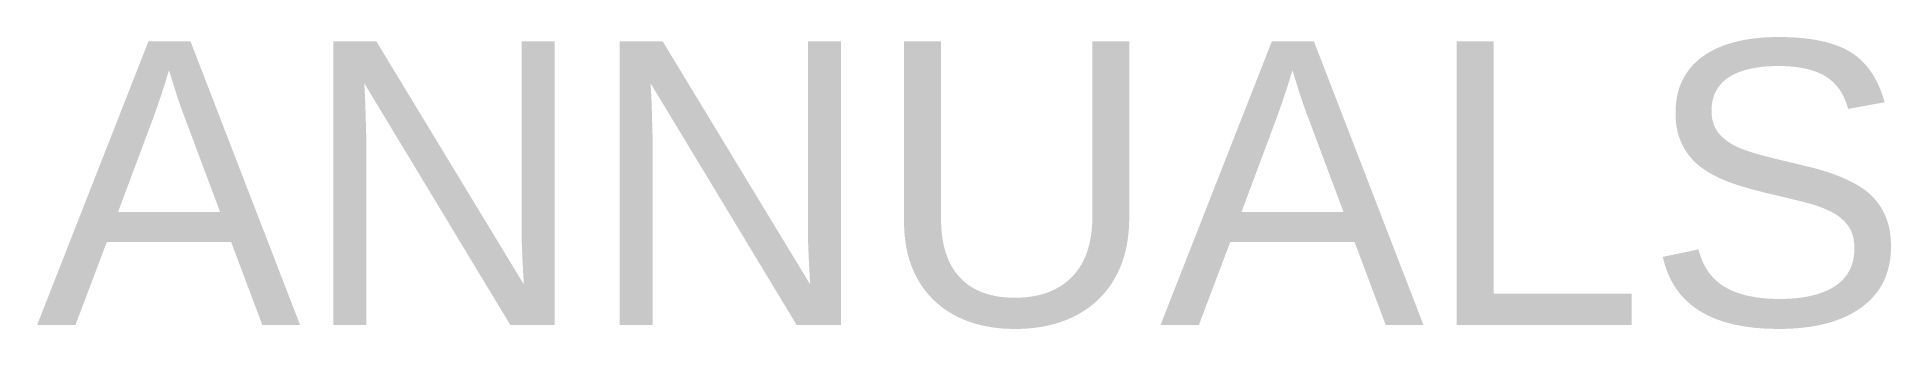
# Model space of a CAD drawing. Header units: metres. Extents: x 60 to 73.1, y 50 to 52.
import ezdxf

# ---------------------------------------------------------------- set-up
doc = ezdxf.new("R2010")
doc.units = ezdxf.units.M
doc.layers.add('Labels', color=6, linetype='Continuous', lineweight=25, true_color=0xff00ff)
doc.styles.add('textstyle23', font='')
doc.styles.get('textstyle23').set_extended_font_data('Arial')

msp = doc.modelspace()

# ---------------------------------------------------------------- texts
at = {"layer": 'Labels', "insert": (60.031, 49.983), "char_height": 2, "attachment_point": 7, "line_spacing_factor": 0.971628, "style": 'textstyle23'}
msp.add_mtext('ANNUALS', dxfattribs=at)

doc.saveas('drawing.dxf')
